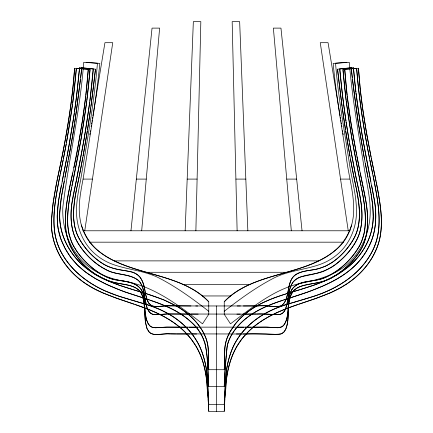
<?xml version="1.0" encoding="UTF-8"?>
<svg xmlns="http://www.w3.org/2000/svg" width="433" height="433" viewBox="0 0 433 433"><rect width="100%" height="100%" fill="white"/><g stroke="black" fill="none" stroke-linecap="round" stroke-linejoin="round"><path stroke-width="0.65" d="M373.241 216.311L372.743 205.832L371.049 193.692M85.761 283.626L93.452 288.264L102.464 292.719C132.909 305.546 169.666 311.067 191.04 338.915C207.407 359.303 207.537 386.55 208.755 411.35L224.245 411.35L224.884 398.663M150.359 300.372C160.021 303.538 169.644 307.111 178.369 312.41C181.562 314.342 184.62 316.496 187.5 318.872C188.88 320.009 190.217 321.194 191.505 322.433C210.73 338.243 206.763 364.424 208.755 386.436L224.245 386.436C224.446 373.49 226.026 360.613 226.887 347.71C227.872 341.54 230.637 335.764 234.264 330.715C245.744 314.742 264.363 306.066 282.641 300.372M140.362 302.694C167.685 309.297 194.709 327.077 203.034 355.212C208.219 371.086 207.889 387.99 208.755 404.476L224.245 404.476L226.243 371.812M84.808 266.982L94.378 273.786L105.338 279.631C131.756 291.934 162.684 294.321 186.217 312.61C193.838 318.715 200.484 326.222 204.663 335.11C209.913 345.886 207.872 358.194 208.755 369.712L224.245 369.712L224.776 349.442M373.235 216.744C373.192 236.072 363.173 254.517 348.489 266.739M195.878 230.778L200.831 21.65L193.345 21.65L185.151 230.778M224.245 369.712C225.128 358.194 223.087 345.886 228.337 335.11C232.516 326.222 239.162 318.715 246.783 312.61C270.327 294.31 301.271 291.934 327.694 279.615L338.622 273.786L348.192 266.982M224.245 386.436C224.803 372.591 225.674 358.681 227.449 344.949C229.106 338.536 232.499 332.717 236.667 327.608C254.366 306.212 283.122 300.897 307.906 291.972L312.783 290.164M224.245 404.476C225.111 387.973 224.781 371.054 229.983 355.168C238.318 327.056 265.326 309.297 292.638 302.694M224.245 411.35C225.203 384.591 226.194 354.589 246.031 334.097C268.087 310.023 301.839 304.984 330.525 292.724L339.548 288.264L347.239 283.626M85.853 95.298L88.262 69.242L74.563 68.273C72.105 106.426 64.923 144.092 56.885 181.405M86.865 100.288L90.042 69.41L76.349 68.273L72.733 102.783M74.563 68.273C72.858 94.778 68.744 121.067 63.916 147.16C59.483 170.867 52.988 194.368 51.662 218.551C49.546 244.429 63.976 269.51 85.404 283.388M225.972 386.712C226.356 372.645 229.766 358.535 236.959 346.362M225.923 387.308L224.949 397.889M76.349 68.273C73.458 105.82 66.926 142.987 59.088 179.787C55.852 197.443 52.155 215.564 54.894 233.544A59.332 59.332 0 0 0 59.797 249.381C68.836 268.482 86.097 282.5 105.176 290.846M89.88 100.602L93.247 68.923L79.564 67.71L77.383 89.517L74.498 111.99M88.262 69.242C86.443 94.448 82.99 119.513 78.411 144.362L73.783 167.842M141.683 230.778L159.631 28.113L152.043 28.113L130.955 230.778M79.564 67.71L76.067 100.342L72.868 123.021L69.242 144.779L58.542 200.972L57.221 215.943L57.427 222.638L58.238 229.008L60.885 238.886L65.031 248.288L70.606 257.126L77.588 265.202L85.588 272.103L95.152 278.446L106.22 284.243L119.562 289.91M90.042 69.41C86.752 111.341 79.028 152.741 70.368 193.843C68.506 204.376 67.137 215.087 67.857 225.799L69.026 233.944M93.247 68.923C89.783 114.75 80.202 159.739 71.699 204.793C70.151 217.756 71.05 231.644 77.951 243.07C85.241 254.631 95.433 264.769 107.925 270.565C117.159 274.901 128.119 273.965 136.936 279.269C138.197 280.119 139.329 281.163 140.232 282.381M90.968 106.264L95.455 69.21L81.799 67.71L80.695 77.81M81.799 67.71L76.544 110.263L73.009 133.662L61.307 197.675L59.781 213.193C58.709 233.717 68.863 253.792 84.511 266.739M80.527 79.266L74.79 122.274M95.455 69.21C91.114 109.349 85.03 149.309 76.636 188.804C74.649 198.942 73.042 209.269 73.767 219.623L74.6 225.815L76.111 231.59A45.081 45.081 0 0 0 78.649 237.614C86.373 251.519 98.627 264.2 114.296 268.628A44.604 44.604 0 0 0 115.524 268.931C123.589 271.096 133.651 270.257 139.837 276.849C145.374 284.01 144.157 293.877 148.01 301.796M85.712 96.521L82.503 120.331L78.411 144.357C74.265 173.157 63.012 201.637 66.005 231.092L67.375 238.031L69.421 244.142A47.089 47.089 0 0 0 71.115 247.795C80.706 264.411 96.554 278.922 115.79 282.825C123.529 284.654 132.682 284.551 138.939 290.197C144.021 295.42 143.978 303.381 144.573 310.169M86.714 101.511L81.031 139.388L71.921 185.822M89.718 101.89L84.332 138.062L76.56 179.484M72.565 104.017L66.455 142.906M90.762 107.768L87.52 129.803M226.302 371.368C226.832 367.514 227.579 363.693 228.575 359.931C229.501 356.299 230.8 352.787 232.158 349.301C237.782 335.548 248.201 324.165 260.628 316.193C277.066 305.584 296.648 302.164 314.888 295.934C337.967 288.324 360.24 274.159 371.828 252.147M74.287 113.468L67.137 156.064M84.754 230.778L112.748 42.694L104.938 42.694L92.884 116.028M74.552 123.876L71.396 143.258M87.266 131.41L83.087 156.042M380.412 235.119C383.178 217.566 379.557 199.835 376.353 182.607M89.815 134.695L90.037 133.364M90.253 132.027L90.475 130.696M91.13 126.696L91.352 125.359M91.569 124.027L91.791 122.696M92.007 121.359L92.229 120.028M92.446 118.696L92.667 117.359M62.098 192.858C61.205 198.016 60.431 203.207 60.03 208.43C56.328 239.168 77.453 268.211 105.306 279.615L109.067 281.293M380.347 235.514C377.392 253.018 366.746 268.59 352.965 279.48M71.153 144.66L68.49 159.133M62.249 191.981L64.252 181.162M82.817 157.574L79.288 176.074M66.211 144.238L63.445 158.516M65.02 177.14L68.116 161.092M61.34 185.367C57.405 204.706 53.849 225.517 62.991 244.136A70.952 70.952 0 0 0 68.603 254.274A70.032 70.032 0 0 0 80.516 267.951C93.355 279.193 109.24 286.116 125.094 291.972L149.38 300.053M66.828 157.661L62.13 181.346M73.442 194.038C70.758 207.575 69.426 222.097 74.243 235.33A46.315 46.315 0 0 0 76.078 239.584C82.665 252.201 93.203 262.912 105.793 269.575C117.581 276.768 136.752 271.686 142.571 287.019M287.139 324.647C289.639 313.552 286.262 300.405 293.514 290.76M56.647 182.607L53.113 203.045L51.662 218.546C48.848 251.546 72.912 280.957 102.475 292.724L116.726 298.375M71.656 187.153C69.345 198.725 67.326 210.481 67.667 222.324M59.949 175.479C56.393 194.363 51.992 213.75 54.812 233.041C59.727 264.623 89.263 286.938 118.112 295.934L139.356 302.402M73.578 193.367L76.322 180.588M76.901 187.5C74.406 199.775 72.311 212.479 74.444 224.976A44.659 44.659 0 0 0 79.212 238.702C85.009 248.888 93.333 257.689 103.243 263.957C111.184 268.985 120.677 269.764 129.667 271.551C140.07 272.584 144.395 283.047 145.174 292.161C146.43 296.692 146.928 303.122 151.582 305.693C153.991 306.878 156.789 306.602 159.382 306.407M60.263 173.952L63.137 160.031M79.071 177.124L77.106 186.499M72.728 172.924C69.702 188.425 65.54 203.932 65.351 219.834C65.313 223.59 65.497 227.357 66.005 231.081C70.032 257.359 93.615 279.317 119.557 283.528C126.977 285.066 136.536 285.634 140.996 292.8C145.699 301.996 143.956 312.832 145.537 322.737L146.89 328.344L149.147 332.095M287.09 324.891L285.78 329.145L283.853 332.095M363.974 233.944C367.173 218.421 364.321 202.465 361.344 187.153M224.245 311.284C240.38 298.727 257.04 286.549 275.334 277.309C290.11 270.295 306.845 269.597 321.99 263.681A54.91 54.91 0 0 0 336.046 255.497C348.944 245.397 356.002 229.23 356.494 213.041C356.819 195.7 351.536 178.926 349.166 161.882C344.089 129.094 338.13 96.38 335.553 63.272L349.258 62.298C352.24 98.756 358.827 134.787 364.667 170.867C367.124 185.091 370.637 199.332 370.21 213.87C369.555 230.486 363.417 247.021 352.105 259.34C338.758 274.912 318.049 279.815 298.862 283.729C272.73 290.121 251.519 308.036 230.47 323.824L224.245 314.277L224.245 301.763C255.102 270.208 306.542 277.071 338.758 247.346C347.748 238.767 352.413 226.562 353.539 214.362C354.844 195.11 348.56 176.42 346.378 157.455C341.675 126.155 335.997 94.968 333.177 63.413L346.871 62.298M363.904 234.253L361.907 240.883A44.718 44.718 0 0 1 359.579 245.901C350.606 260.585 337.242 274.062 320.409 279.144A45.741 45.741 0 0 1 319.159 279.464C310.207 282.056 297.931 280.654 291.977 289.347M351.628 225.014C334.087 280.102 258.718 264.509 224.245 301.763M290.538 281.445C286.808 290.115 288.67 309.882 273.618 306.407M290.63 281.223C294.532 270.387 308.339 271.161 317.476 268.931A44.604 44.604 0 0 0 318.704 268.628L325.443 266.219L331.759 262.701M371.996 251.822C384.52 228.148 377.652 200.268 373.051 175.479M229.636 332.49L235.541 323.635M291.885 289.498C286.083 300.237 290.386 313.654 284.541 324.328M237.149 346.037L242.166 338.655L248.136 331.911M292.676 282.511C286.949 291.133 289.498 302.635 284.2 311.414C282.955 313.286 280.828 314.461 278.592 314.607C271.339 314.726 264.108 313.34 256.829 314.131M284.459 324.441L281.964 326.731L278.468 327.7L265.867 327.11L252.076 327.272M292.768 282.381C300.935 272.979 315.208 275.848 325.535 270.36C338.942 263.919 350.021 252.699 356.927 239.584A46.315 46.315 0 0 0 358.757 235.33C363.574 222.097 362.242 207.575 359.558 194.038M235.79 323.332C248.271 307.895 267.156 299.647 285.688 293.996M293.617 290.646C302.878 282.219 316.918 285.044 327.662 279.631C348.376 270.571 366.074 252.959 371.525 230.589C374.983 216.17 372.445 201.237 369.831 186.91C361.831 147.48 355.369 107.736 351.201 67.71L337.545 69.21L342.032 106.264M283.767 332.187L281.185 333.859L277.656 334.471L265.976 333.865L242.913 333.984M248.439 331.613C262.041 318.206 279.962 310.364 297.882 304.534M352.651 279.734L347.596 283.388M332.019 262.522C341.209 256.076 349.122 247.584 354.356 237.62A45.081 45.081 0 0 0 356.895 231.595C361.436 217.577 359.092 202.52 356.289 188.409M331.25 277.975C343.899 270.977 354.903 260.509 361.885 247.795A47.089 47.089 0 0 0 363.585 244.142C372.542 221.149 364.635 195.922 360.272 172.924M330.964 278.121L326.606 280.091M326.293 280.254L315.013 284.784L300.794 289.417M323.023 285.959C340.484 278.408 357.447 267.258 366.892 250.236C376.602 234.28 377.424 214.719 373.798 196.815M322.466 286.202L313.438 289.91M316.274 298.375L330.536 292.719C353.756 282.911 374.307 263.481 379.833 238.21C383.167 221.956 380.434 205.285 377.608 189.172C370.843 155.875 363.736 122.582 360.186 88.743L358.437 68.273L344.738 69.242L347.147 95.298M315.56 298.624L298.976 304.172M283.62 300.053L307.89 291.983C323.743 286.121 339.64 279.198 352.489 267.951A70.032 70.032 0 0 0 364.397 254.274A70.952 70.952 0 0 0 370.009 244.136C376.309 230.702 376.797 215.412 374.458 200.972C366.129 156.784 356.933 112.629 353.436 67.71L339.753 68.923L342.471 95.303L345.924 120.959M286.586 293.715L299.506 289.807M293.644 302.402L314.867 295.939C338.893 288.005 362.091 272.86 373.203 249.381A59.332 59.332 0 0 0 378.106 233.544C380.845 215.564 377.148 197.443 373.912 179.787C366.074 142.987 359.542 105.82 356.651 68.273L342.958 69.41L346.135 100.288M159.799 306.369L167.3 305.817L190.969 305.963M256.201 314.136L243.351 314.109M187.971 327.234L167.133 327.11L155.75 327.765L152.762 327.408L150.641 326.493L148.081 323.732L146.327 319.099L145.428 313.784L143.908 298.391M237.187 305.969L240.407 305.963M189.649 314.109L167.311 313.974L155.972 314.694L153.293 314.428L151.198 313.649L148.725 311.3L146.884 307.37L142.652 287.258M236.883 314.12L240.272 314.114M237.457 327.24L243.784 327.234M190.087 333.984L176.377 334M236.391 333.989L241.338 333.984M83.179 179.094L92.446 179.094M136.335 179.094L146.262 179.094M187.175 179.094L197.102 179.094M235.898 179.094L245.825 179.094M286.738 179.094L296.665 179.094M340.555 179.094L349.821 179.094M82.741 230.778L350.259 230.778M89.517 242.177L343.483 242.177M114.48 260.882L318.52 260.882M145.466 272.281L287.534 272.281M182.694 284.557L250.306 284.557M202.579 295.955L230.421 295.955M195.748 305.969L257.987 305.958C265.894 304.139 274.652 308.832 282.137 305.265C288.979 298.97 287.106 288.145 291.036 280.265C295.301 270.674 307.776 271.155 316.42 269.169C332.782 265.575 345.512 252.688 353.788 238.702A44.659 44.659 0 0 0 358.556 224.976C360.559 212.922 358.681 200.668 356.364 188.804C347.97 149.309 341.886 109.349 337.545 69.21M189.216 327.234L197.518 327.24M243.384 305.963L265.7 305.817L273.201 306.369M197.713 305.974L167.046 305.822L155.896 306.575L151.653 305.73L148.887 303.257M191.045 314.109L198.19 314.12M191.662 333.984L196.609 333.989M245.029 327.234L251.048 327.272M169.866 333.865C163.171 332.917 154.982 337.004 149.233 332.187M170.434 333.875L175.722 333.989M86.129 62.298L99.823 63.413C96.213 101.506 89.322 139.182 83.434 176.962C80.928 191.013 77.588 205.459 80.186 219.764C82.243 231.915 88.489 243.422 98.367 250.961C130.988 276.595 179.148 271.529 208.755 301.763L208.755 314.277L202.53 323.824C177.952 304.637 152.248 284.887 120.412 280.514C103.666 277.223 87.623 268.866 77.258 255.021C66.866 241.5 62.054 224.175 62.823 207.228C68.863 158.83 80.078 111.048 83.742 62.298L97.447 63.272C94.156 102.302 87.255 140.909 80.722 179.495C78.579 190.558 76.186 201.708 76.506 213.041C76.998 229.225 84.056 245.397 96.954 255.497A54.91 54.91 0 0 0 111.01 263.681C126.155 269.602 142.89 270.295 157.666 277.309C175.96 286.549 192.62 298.727 208.755 311.284M133.494 289.807L146.414 293.715M132.206 289.417L119.768 285.412L109.554 281.499M147.312 293.996L164.112 300.009L177.682 306.77M134.024 304.172L117.44 298.624M135.118 304.534L144.779 307.923M145.439 308.172C159.734 313.508 173.601 320.837 184.561 331.613M120.217 290.164L125.11 291.983C153.585 301.552 194.163 310.661 205.09 343.266C207.813 357.414 207.889 372.061 208.755 386.436M105.647 291.057L118.133 295.939C138.5 302.77 160.708 306.596 178.05 320.171C189.686 328.961 198.612 341.236 203.017 355.168C203.575 356.873 204.078 358.6 204.528 360.332C205.475 363.964 206.189 367.655 206.698 371.368M101.273 274.343L106.751 277.115L112.591 279.144A45.741 45.741 0 0 0 113.841 279.464C125.473 281.515 143.437 282.089 143.853 298.045M100.997 274.176C91.98 268.584 84.229 261.034 77.751 252.666M178.077 307.008C188.404 313.243 197.589 321.8 203.364 332.49M184.864 331.911L190.834 338.655L195.851 346.037M208.755 301.763C174.282 264.509 98.913 280.102 81.372 225.014M77.518 252.352L73.415 245.901A44.718 44.718 0 0 1 71.088 240.883L69.096 234.253M140.324 282.511L142.987 288.324L146.165 304.772L147.269 308.458L149.531 312.312L151.106 313.595L152.936 314.347L157.839 314.645L167.03 313.974L247.01 314.125C258.03 313.492 269.115 314.699 280.064 314.347C282.343 313.806 284.064 311.993 285.076 309.947C289.796 298.846 286.511 280.189 301.785 276.617C314.786 273.921 328.571 271.431 338.638 261.96C347.412 254.35 355.336 245.192 359.201 234.074C363.801 219.942 361.836 204.755 358.838 190.504C350.064 150.408 343.374 109.82 339.753 68.923M148.806 303.138L148.091 301.942M196.041 346.362C203.234 358.535 206.644 372.645 207.028 386.712M356.44 179.484L358.416 188.523M358.621 189.497L359.422 193.367M356.224 178.477L349.528 143.063M371.357 158.543L376.115 181.405M369.863 160.031L372.737 173.952M359.709 170.218L356.949 156.643M353.712 176.074L356.099 187.5M371.059 157.103L366.48 132.882L362.794 109.484L360.191 88.797L358.437 68.273M369.555 158.516C363.623 128.704 358.968 98.594 356.651 68.273M361.079 185.822L351.969 139.388L346.286 101.511M353.496 175.002L350.449 159.046M370.87 181.346L362.085 135.166L356.056 93.252M356.63 155.025L351.098 124.163L347.288 96.521M371.66 185.367L373.668 196.068M365.322 163.382L367.98 177.14M368.386 179.24L370.902 192.858M364.51 159.133L358.21 122.274L352.473 79.266M349.913 156.042L345.734 131.41M349.231 141.353L346.113 122.22M340.116 116.028L328.062 42.694L320.252 42.694L348.246 230.778M340.333 117.359L340.555 118.696M340.771 120.028L340.993 121.359M341.209 122.696L341.431 124.027M341.648 125.359L341.87 126.696M342.525 130.696L342.747 132.027M342.963 133.364L343.185 134.695M345.48 129.803L342.238 107.768M206.757 371.812L208.755 404.476M355.904 92.002L353.436 67.71M352.305 77.81L351.201 67.71M302.045 230.778L280.957 28.113L273.369 28.113L291.317 230.778M342.958 69.41C346.189 111.357 354.07 152.719 362.632 193.843C364.797 206.232 366.421 218.968 364.445 231.498C360.543 252.201 343.591 268.628 325.221 277.537C314.369 282.787 296.849 278.706 290.862 291.561C286.256 302.402 290.754 316.117 283.317 325.751A6.95 6.95 0 0 1 280.887 327.213L277.737 327.749L267.08 327.137L165.92 327.137L155.263 327.749L152.118 327.213A6.95 6.95 0 0 1 149.683 325.751C141.932 315.668 147.139 301.168 141.45 290.099C134.344 278.901 118.431 282.646 107.779 277.537C86.806 267.507 67.748 247.162 67.678 222.719M208.051 397.889L207.077 387.308M344.738 69.242C347.531 114.204 357.442 158.224 366.064 202.303C368.207 216.733 368.959 232.196 362.849 245.82C356.483 258.788 345.626 269.196 333.464 276.768C323.559 282.976 311.603 283.16 300.686 286.354C283.951 291.961 290.516 313.638 286.668 326.634C285.84 329.74 284.032 333.069 280.719 334.016C269.413 335.088 257.851 333.221 246.447 333.995L167.143 333.865L156.205 334.493L153.363 334.271L151.29 333.637L149.596 332.528L147.171 329.037L145.493 322.433L144.622 310.975M208.116 398.663L208.755 411.35M247.849 230.778L239.655 21.65L232.169 21.65L237.122 230.778M208.224 349.442L208.755 369.712M216.5 305.969L216.5 411.35M203.266 332.544A39.674 39.674 0 0 1 208.37 349.436M224.63 349.436A39.674 39.674 0 0 1 229.734 332.544"/></g></svg>
